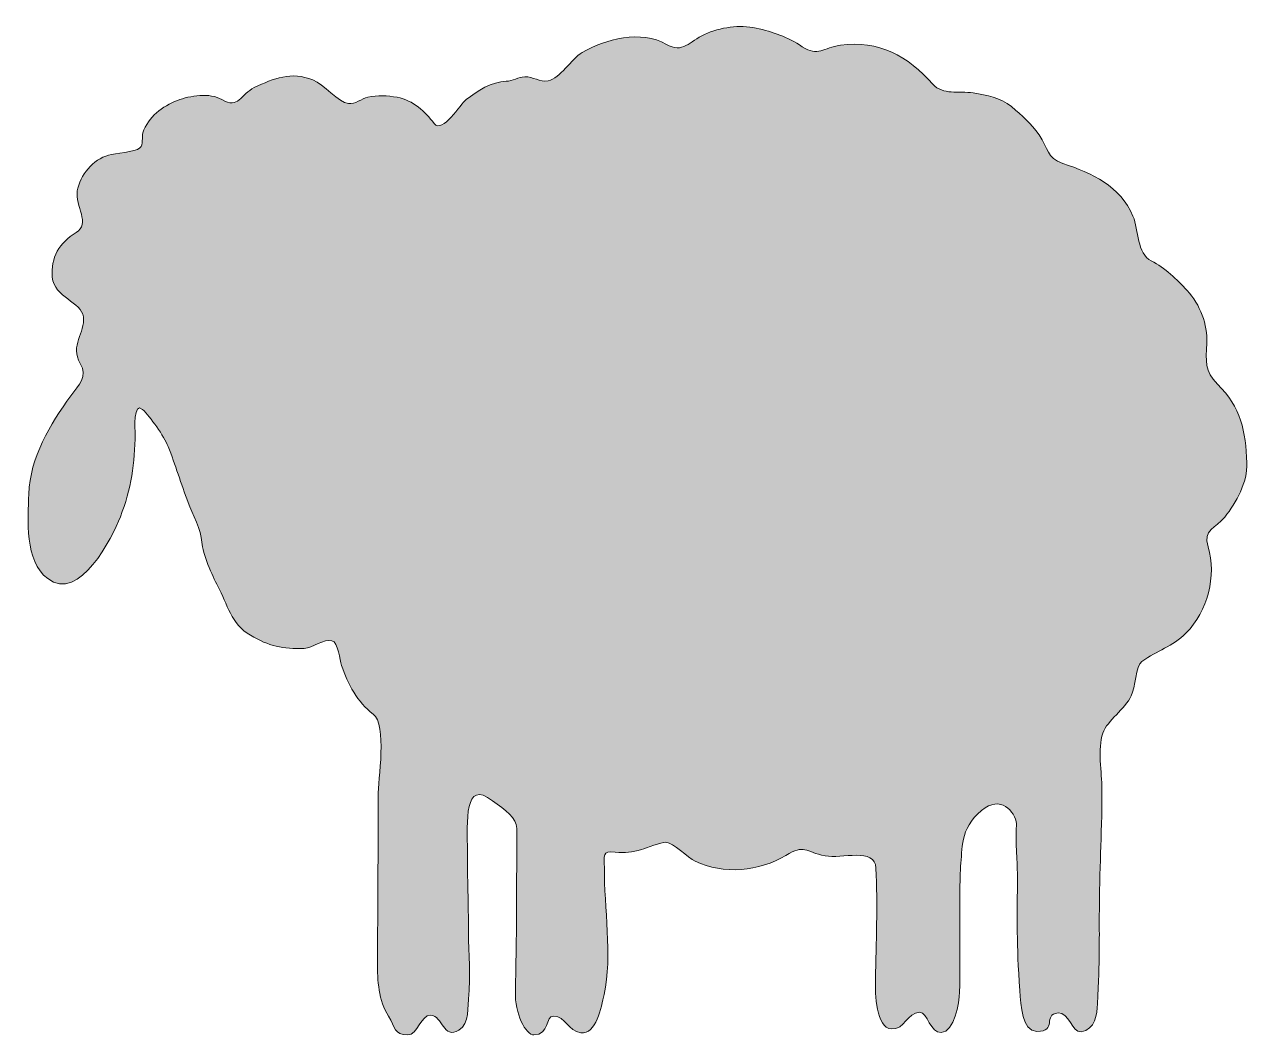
# Model space of a CAD drawing. Header units: inches. Extents: x 0.022 to 0.177, y -0.152 to -0.023.
import ezdxf

# ---------------------------------------------------------------- set-up
doc = ezdxf.new("R2010")
doc.units = ezdxf.units.IN
doc.header["$MEASUREMENT"] = 0
doc.layers.add('Layer 1', color=7, linetype='Continuous')

msp = doc.modelspace()

# ---------------------------------------------------------------- hatches: boundary and pattern name
at = {"layer": 'Layer 1', "true_color": 0x87b1bc}
h = msp.add_hatch(color=143, dxfattribs=at)
edge = h.paths.add_edge_path()
edge.add_spline(control_points=[(0.15787, -0.14715), (0.15813, -0.14142), (0.15809, -0.1391), (0.15809, -0.13613), (0.15809, -0.12947), (0.15842, -0.12649), (0.15842, -0.11984), (0.15842, -0.11775), (0.15784, -0.11474), (0.15854, -0.11273), (0.15913, -0.11104), (0.16132, -0.10973), (0.16215, -0.108), (0.16265, -0.10696), (0.16271, -0.10419), (0.16351, -0.10361), (0.16548, -0.10219), (0.16732, -0.10179), (0.16913, -0.09998), (0.1718, -0.09728), (0.17305, -0.0927), (0.17192, -0.08905), (0.17122, -0.08679), (0.17289, -0.08671), (0.17403, -0.08526), (0.1755, -0.0834), (0.17693, -0.08081), (0.17684, -0.07838), (0.1767, -0.07428), (0.17609, -0.07133), (0.17309, -0.06835), (0.17141, -0.06668), (0.17166, -0.06546), (0.17175, -0.06316), (0.17184, -0.06074), (0.17091, -0.05825), (0.16927, -0.05645), (0.16795, -0.05501), (0.16645, -0.05359), (0.16469, -0.0527), (0.16285, -0.05177), (0.16311, -0.0488), (0.16237, -0.04701), (0.16076, -0.04313), (0.15714, -0.04155), (0.15347, -0.04031), (0.15132, -0.03959), (0.1517, -0.03842), (0.15043, -0.03667), (0.14934, -0.03517), (0.14836, -0.03425), (0.14692, -0.03308), (0.14544, -0.03188), (0.14385, -0.03162), (0.14208, -0.03134), (0.14016, -0.03103), (0.13823, -0.03167), (0.13694, -0.03022), (0.13376, -0.02666), (0.13008, -0.02459), (0.12518, -0.02527), (0.123, -0.02557), (0.12234, -0.02677), (0.12035, -0.02546), (0.11841, -0.02417), (0.11668, -0.0236), (0.11447, -0.0231), (0.11238, -0.02263), (0.10992, -0.02298), (0.10792, -0.02391), (0.10602, -0.02479), (0.10514, -0.02637), (0.10307, -0.02516), (0.0999, -0.0233), (0.0953, -0.02448), (0.09236, -0.02621), (0.09098, -0.02702), (0.08959, -0.0295), (0.08804, -0.02979), (0.08697, -0.02999), (0.08613, -0.02926), (0.08507, -0.02929), (0.08425, -0.02932), (0.08356, -0.02983), (0.08271, -0.02985), (0.08089, -0.02989), (0.07903, -0.0311), (0.07764, -0.03218), (0.07693, -0.03273), (0.07459, -0.03656), (0.07358, -0.03523), (0.07237, -0.03367), (0.07096, -0.0323), (0.06886, -0.03189), (0.06765, -0.03166), (0.06635, -0.03164), (0.06514, -0.03189), (0.06432, -0.03207), (0.06355, -0.0328), (0.06267, -0.0327), (0.06147, -0.03256), (0.05946, -0.03019), (0.05816, -0.02968), (0.0554, -0.02858), (0.05319, -0.02948), (0.05071, -0.03066), (0.04899, -0.03148), (0.04871, -0.03347), (0.04659, -0.03219), (0.04505, -0.03127), (0.04251, -0.03169), (0.04093, -0.03229), (0.03903, -0.03302), (0.03721, -0.0344), (0.03655, -0.03641), (0.03637, -0.03695), (0.03666, -0.0379), (0.03617, -0.03833), (0.03557, -0.03886), (0.03298, -0.03904), (0.0322, -0.03925), (0.03021, -0.03978), (0.02853, -0.0418), (0.02821, -0.0438), (0.02791, -0.04569), (0.02994, -0.04798), (0.02807, -0.0491), (0.02593, -0.05037), (0.02482, -0.05226), (0.02504, -0.05477), (0.02526, -0.05732), (0.02877, -0.05791), (0.02899, -0.05981), (0.02923, -0.06182), (0.02723, -0.06346), (0.02858, -0.06572), (0.02958, -0.06741), (0.0284, -0.06844), (0.02739, -0.06983), (0.02474, -0.0735), (0.02222, -0.07767), (0.02205, -0.08233), (0.02194, -0.08554), (0.0215, -0.09083), (0.02445, -0.09308), (0.02851, -0.09617), (0.03265, -0.08787), (0.03369, -0.08521), (0.03504, -0.08174), (0.03556, -0.07834), (0.03556, -0.07466), (0.03556, -0.07427), (0.0353, -0.07045), (0.0365, -0.07157), (0.03749, -0.07251), (0.03926, -0.07501), (0.03975, -0.07627), (0.04067, -0.07861), (0.04141, -0.08103), (0.0423, -0.08339), (0.04283, -0.0848), (0.04398, -0.08697), (0.04404, -0.08843), (0.04411, -0.08993), (0.04537, -0.09271), (0.04607, -0.09403), (0.04729, -0.09634), (0.04777, -0.09886), (0.05022, -0.10029), (0.05257, -0.10165), (0.05434, -0.10207), (0.05703, -0.10195), (0.05813, -0.1019), (0.05955, -0.10071), (0.06056, -0.10097), (0.06137, -0.10118), (0.06158, -0.10346), (0.0618, -0.10412), (0.06258, -0.1065), (0.06378, -0.10879), (0.06582, -0.1103), (0.06762, -0.11163), (0.06644, -0.11866), (0.06644, -0.12078), (0.06644, -0.12783), (0.06642, -0.13488), (0.06635, -0.14194), (0.06633, -0.14411), (0.06652, -0.14673), (0.06776, -0.14872), (0.06861, -0.1501), (0.06848, -0.1511), (0.0702, -0.15109), (0.07144, -0.15109), (0.07188, -0.14856), (0.07313, -0.14856), (0.07461, -0.1487), (0.07477, -0.15168), (0.07669, -0.15049), (0.07814, -0.1496), (0.07778, -0.14762), (0.07796, -0.14592), (0.07821, -0.14363), (0.07792, -0.14032), (0.07792, -0.13785), (0.07792, -0.13451), (0.07779, -0.13114), (0.07779, -0.12779), (0.07779, -0.12398), (0.07732, -0.11847), (0.08098, -0.12133), (0.08261, -0.12247), (0.08405, -0.12352), (0.08405, -0.12484), (0.08405, -0.13092), (0.08406, -0.13953), (0.08388, -0.14561), (0.0838, -0.14835), (0.0852, -0.1511), (0.08625, -0.1511), (0.0882, -0.15109), (0.0877, -0.14868), (0.08872, -0.1487), (0.09035, -0.14873), (0.09052, -0.1506), (0.09221, -0.15081), (0.09417, -0.15106), (0.09482, -0.14756), (0.09516, -0.14596), (0.09624, -0.14099), (0.09516, -0.1349), (0.09519, -0.12981), (0.0952, -0.12832), (0.09486, -0.12764), (0.09655, -0.12784), (0.09785, -0.12799), (0.09869, -0.12788), (0.09993, -0.12752), (0.1005, -0.12735), (0.10241, -0.12656), (0.10302, -0.12659), (0.10397, -0.12665), (0.1058, -0.12855), (0.10674, -0.12901), (0.1103, -0.13074), (0.11488, -0.1303), (0.11825, -0.12826), (0.12064, -0.12682), (0.12068, -0.12781), (0.12326, -0.12833), (0.12528, -0.12873), (0.1296, -0.12722), (0.12971, -0.12989), (0.12991, -0.13457), (0.12976, -0.13934), (0.12964, -0.14403), (0.12959, -0.14593), (0.12971, -0.15017), (0.13167, -0.15033), (0.13335, -0.15046), (0.1337, -0.14821), (0.13525, -0.14821), (0.13626, -0.14821), (0.13662, -0.15089), (0.13799, -0.15079), (0.13966, -0.15068), (0.14031, -0.14703), (0.14034, -0.14565), (0.14043, -0.14124), (0.14028, -0.13137), (0.14047, -0.12965), (0.14072, -0.12746), (0.14026, -0.12499), (0.14313, -0.12255), (0.14552, -0.12053), (0.14742, -0.12268), (0.14755, -0.12427), (0.14741, -0.12641), (0.14768, -0.12933), (0.14768, -0.13053), (0.14768, -0.13665), (0.14754, -0.13934), (0.14799, -0.14543), (0.14813, -0.14734), (0.14824, -0.15059), (0.15015, -0.15064), (0.15281, -0.1507), (0.15084, -0.14845), (0.15284, -0.1483), (0.15428, -0.14823), (0.15462, -0.15082), (0.15578, -0.15068), (0.15759, -0.15046), (0.15781, -0.14839), (0.15787, -0.14715)], knot_values=[0, 0, 0, 0, 1, 1, 1, 2, 2, 2, 3, 3, 3, 4, 4, 4, 5, 5, 5, 6, 6, 6, 7, 7, 7, 8, 8, 8, 9, 9, 9, 10, 10, 10, 11, 11, 11, 12, 12, 12, 13, 13, 13, 14, 14, 14, 15, 15, 15, 16, 16, 16, 17, 17, 17, 18, 18, 18, 19, 19, 19, 20, 20, 20, 21, 21, 21, 22, 22, 22, 23, 23, 23, 24, 24, 24, 25, 25, 25, 26, 26, 26, 27, 27, 27, 28, 28, 28, 29, 29, 29, 30, 30, 30, 31, 31, 31, 32, 32, 32, 33, 33, 33, 34, 34, 34, 35, 35, 35, 36, 36, 36, 37, 37, 37, 38, 38, 38, 39, 39, 39, 40, 40, 40, 41, 41, 41, 42, 42, 42, 43, 43, 43, 44, 44, 44, 45, 45, 45, 46, 46, 46, 47, 47, 47, 48, 48, 48, 49, 49, 49, 50, 50, 50, 51, 51, 51, 52, 52, 52, 53, 53, 53, 54, 54, 54, 55, 55, 55, 56, 56, 56, 57, 57, 57, 58, 58, 58, 59, 59, 59, 60, 60, 60, 61, 61, 61, 62, 62, 62, 63, 63, 63, 64, 64, 64, 65, 65, 65, 66, 66, 66, 67, 67, 67, 68, 68, 68, 69, 69, 69, 70, 70, 70, 71, 71, 71, 72, 72, 72, 73, 73, 73, 74, 74, 74, 75, 75, 75, 76, 76, 76, 77, 77, 77, 78, 78, 78, 79, 79, 79, 80, 80, 80, 81, 81, 81, 82, 82, 82, 83, 83, 83, 84, 84, 84, 85, 85, 85, 86, 86, 86, 87, 87, 87, 88, 88, 88, 89, 89, 89, 90, 90, 90, 91, 91, 91, 92, 92, 92, 93, 93, 93, 94, 94, 94, 95, 95, 95, 96, 96, 96, 97, 97, 97, 98, 98, 98, 98], degree=3, periodic=1)

# ---------------------------------------------------------------- linework, layer by layer
at = {"layer": 'Layer 1', "lineweight": 0}
msp.add_open_spline([(0.15787, -0.14715), (0.15813, -0.14142), (0.15809, -0.1391), (0.15809, -0.13613), (0.15809, -0.12947), (0.15842, -0.12649), (0.15842, -0.11984), (0.15842, -0.11775), (0.15784, -0.11474), (0.15854, -0.11273), (0.15913, -0.11104), (0.16132, -0.10973), (0.16215, -0.108), (0.16265, -0.10696), (0.16271, -0.10419), (0.16351, -0.10361), (0.16548, -0.10219), (0.16732, -0.10179), (0.16913, -0.09998), (0.1718, -0.09728), (0.17305, -0.0927), (0.17192, -0.08905), (0.17122, -0.08679), (0.17289, -0.08671), (0.17403, -0.08526), (0.1755, -0.0834), (0.17693, -0.08081), (0.17684, -0.07838), (0.1767, -0.07428), (0.17609, -0.07133), (0.17309, -0.06835), (0.17141, -0.06668), (0.17166, -0.06546), (0.17175, -0.06316), (0.17184, -0.06074), (0.17091, -0.05825), (0.16927, -0.05645), (0.16795, -0.05501), (0.16645, -0.05359), (0.16469, -0.0527), (0.16285, -0.05177), (0.16311, -0.0488), (0.16237, -0.04701), (0.16076, -0.04313), (0.15714, -0.04155), (0.15347, -0.04031), (0.15132, -0.03959), (0.1517, -0.03842), (0.15043, -0.03667), (0.14934, -0.03517), (0.14836, -0.03425), (0.14692, -0.03308), (0.14544, -0.03188), (0.14385, -0.03162), (0.14208, -0.03134), (0.14016, -0.03103), (0.13823, -0.03167), (0.13694, -0.03022), (0.13376, -0.02666), (0.13008, -0.02459), (0.12518, -0.02527), (0.123, -0.02557), (0.12234, -0.02677), (0.12035, -0.02546), (0.11841, -0.02417), (0.11668, -0.0236), (0.11447, -0.0231), (0.11238, -0.02263), (0.10992, -0.02298), (0.10792, -0.02391), (0.10602, -0.02479), (0.10514, -0.02637), (0.10307, -0.02516), (0.0999, -0.0233), (0.0953, -0.02448), (0.09236, -0.02621), (0.09098, -0.02702), (0.08959, -0.0295), (0.08804, -0.02979), (0.08697, -0.02999), (0.08613, -0.02926), (0.08507, -0.02929), (0.08425, -0.02932), (0.08356, -0.02983), (0.08271, -0.02985), (0.08089, -0.02989), (0.07903, -0.0311), (0.07764, -0.03218), (0.07693, -0.03273), (0.07459, -0.03656), (0.07358, -0.03523), (0.07237, -0.03367), (0.07096, -0.0323), (0.06886, -0.03189), (0.06765, -0.03166), (0.06635, -0.03164), (0.06514, -0.03189), (0.06432, -0.03207), (0.06355, -0.0328), (0.06267, -0.0327), (0.06147, -0.03256), (0.05946, -0.03019), (0.05816, -0.02968), (0.0554, -0.02858), (0.05319, -0.02948), (0.05071, -0.03066), (0.04899, -0.03148), (0.04871, -0.03347), (0.04659, -0.03219), (0.04505, -0.03127), (0.04251, -0.03169), (0.04093, -0.03229), (0.03903, -0.03302), (0.03721, -0.0344), (0.03655, -0.03641), (0.03637, -0.03695), (0.03666, -0.0379), (0.03617, -0.03833), (0.03557, -0.03886), (0.03298, -0.03904), (0.0322, -0.03925), (0.03021, -0.03978), (0.02853, -0.0418), (0.02821, -0.0438), (0.02791, -0.04569), (0.02994, -0.04798), (0.02807, -0.0491), (0.02593, -0.05037), (0.02482, -0.05226), (0.02504, -0.05477), (0.02526, -0.05732), (0.02877, -0.05791), (0.02899, -0.05981), (0.02923, -0.06182), (0.02723, -0.06346), (0.02858, -0.06572), (0.02958, -0.06741), (0.0284, -0.06844), (0.02739, -0.06983), (0.02474, -0.0735), (0.02222, -0.07767), (0.02205, -0.08233), (0.02194, -0.08554), (0.0215, -0.09083), (0.02445, -0.09308), (0.02851, -0.09617), (0.03265, -0.08787), (0.03369, -0.08521), (0.03504, -0.08174), (0.03556, -0.07834), (0.03556, -0.07466), (0.03556, -0.07427), (0.0353, -0.07045), (0.0365, -0.07157), (0.03749, -0.07251), (0.03926, -0.07501), (0.03975, -0.07627), (0.04067, -0.07861), (0.04141, -0.08103), (0.0423, -0.08339), (0.04283, -0.0848), (0.04398, -0.08697), (0.04404, -0.08843), (0.04411, -0.08993), (0.04537, -0.09271), (0.04607, -0.09403), (0.04729, -0.09634), (0.04777, -0.09886), (0.05022, -0.10029), (0.05257, -0.10165), (0.05434, -0.10207), (0.05703, -0.10195), (0.05813, -0.1019), (0.05955, -0.10071), (0.06056, -0.10097), (0.06137, -0.10118), (0.06158, -0.10346), (0.0618, -0.10412), (0.06258, -0.1065), (0.06378, -0.10879), (0.06582, -0.1103), (0.06762, -0.11163), (0.06644, -0.11866), (0.06644, -0.12078), (0.06644, -0.12783), (0.06642, -0.13488), (0.06635, -0.14194), (0.06633, -0.14411), (0.06652, -0.14673), (0.06776, -0.14872), (0.06861, -0.1501), (0.06848, -0.1511), (0.0702, -0.15109), (0.07144, -0.15109), (0.07188, -0.14856), (0.07313, -0.14856), (0.07461, -0.1487), (0.07477, -0.15168), (0.07669, -0.15049), (0.07814, -0.1496), (0.07778, -0.14762), (0.07796, -0.14592), (0.07821, -0.14363), (0.07792, -0.14032), (0.07792, -0.13785), (0.07792, -0.13451), (0.07779, -0.13114), (0.07779, -0.12779), (0.07779, -0.12398), (0.07732, -0.11847), (0.08098, -0.12133), (0.08261, -0.12247), (0.08405, -0.12352), (0.08405, -0.12484), (0.08405, -0.13092), (0.08406, -0.13953), (0.08388, -0.14561), (0.0838, -0.14835), (0.0852, -0.1511), (0.08625, -0.1511), (0.0882, -0.15109), (0.0877, -0.14868), (0.08872, -0.1487), (0.09035, -0.14873), (0.09052, -0.1506), (0.09221, -0.15081), (0.09417, -0.15106), (0.09482, -0.14756), (0.09516, -0.14596), (0.09624, -0.14099), (0.09516, -0.1349), (0.09519, -0.12981), (0.0952, -0.12832), (0.09486, -0.12764), (0.09655, -0.12784), (0.09785, -0.12799), (0.09869, -0.12788), (0.09993, -0.12752), (0.1005, -0.12735), (0.10241, -0.12656), (0.10302, -0.12659), (0.10397, -0.12665), (0.1058, -0.12855), (0.10674, -0.12901), (0.1103, -0.13074), (0.11488, -0.1303), (0.11825, -0.12826), (0.12064, -0.12682), (0.12068, -0.12781), (0.12326, -0.12833), (0.12528, -0.12873), (0.1296, -0.12722), (0.12971, -0.12989), (0.12991, -0.13457), (0.12976, -0.13934), (0.12964, -0.14403), (0.12959, -0.14593), (0.12971, -0.15017), (0.13167, -0.15033), (0.13335, -0.15046), (0.1337, -0.14821), (0.13525, -0.14821), (0.13626, -0.14821), (0.13662, -0.15089), (0.13799, -0.15079), (0.13966, -0.15068), (0.14031, -0.14703), (0.14034, -0.14565), (0.14043, -0.14124), (0.14028, -0.13137), (0.14047, -0.12965), (0.14072, -0.12746), (0.14026, -0.12499), (0.14313, -0.12255), (0.14552, -0.12053), (0.14742, -0.12268), (0.14755, -0.12427), (0.14741, -0.12641), (0.14768, -0.12933), (0.14768, -0.13053), (0.14768, -0.13665), (0.14754, -0.13934), (0.14799, -0.14543), (0.14813, -0.14734), (0.14824, -0.15059), (0.15015, -0.15064), (0.15281, -0.1507), (0.15084, -0.14845), (0.15284, -0.1483), (0.15428, -0.14823), (0.15462, -0.15082), (0.15578, -0.15068), (0.15759, -0.15046), (0.15781, -0.14839), (0.15787, -0.14715)], degree=3, knots=[0, 0, 0, 0, 1, 1, 1, 2, 2, 2, 3, 3, 3, 4, 4, 4, 5, 5, 5, 6, 6, 6, 7, 7, 7, 8, 8, 8, 9, 9, 9, 10, 10, 10, 11, 11, 11, 12, 12, 12, 13, 13, 13, 14, 14, 14, 15, 15, 15, 16, 16, 16, 17, 17, 17, 18, 18, 18, 19, 19, 19, 20, 20, 20, 21, 21, 21, 22, 22, 22, 23, 23, 23, 24, 24, 24, 25, 25, 25, 26, 26, 26, 27, 27, 27, 28, 28, 28, 29, 29, 29, 30, 30, 30, 31, 31, 31, 32, 32, 32, 33, 33, 33, 34, 34, 34, 35, 35, 35, 36, 36, 36, 37, 37, 37, 38, 38, 38, 39, 39, 39, 40, 40, 40, 41, 41, 41, 42, 42, 42, 43, 43, 43, 44, 44, 44, 45, 45, 45, 46, 46, 46, 47, 47, 47, 48, 48, 48, 49, 49, 49, 50, 50, 50, 51, 51, 51, 52, 52, 52, 53, 53, 53, 54, 54, 54, 55, 55, 55, 56, 56, 56, 57, 57, 57, 58, 58, 58, 59, 59, 59, 60, 60, 60, 61, 61, 61, 62, 62, 62, 63, 63, 63, 64, 64, 64, 65, 65, 65, 66, 66, 66, 67, 67, 67, 68, 68, 68, 69, 69, 69, 70, 70, 70, 71, 71, 71, 72, 72, 72, 73, 73, 73, 74, 74, 74, 75, 75, 75, 76, 76, 76, 77, 77, 77, 78, 78, 78, 79, 79, 79, 80, 80, 80, 81, 81, 81, 82, 82, 82, 83, 83, 83, 84, 84, 84, 85, 85, 85, 86, 86, 86, 87, 87, 87, 88, 88, 88, 89, 89, 89, 90, 90, 90, 91, 91, 91, 92, 92, 92, 93, 93, 93, 94, 94, 94, 95, 95, 95, 96, 96, 96, 97, 97, 97, 98, 98, 98, 98], dxfattribs=at)

doc.saveas('drawing.dxf')
